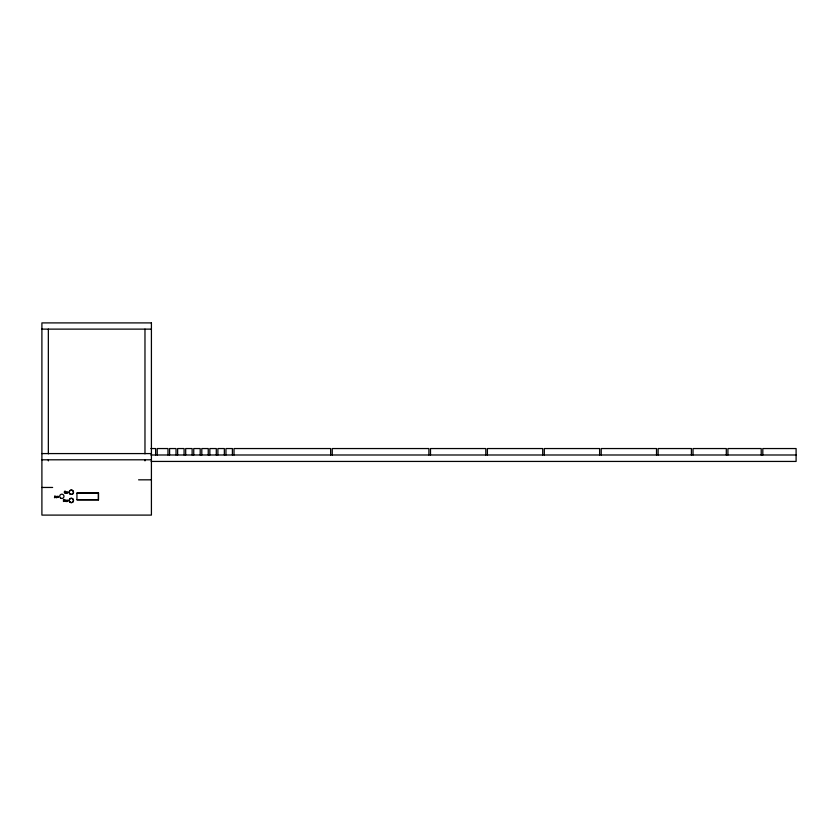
<?xml version="1.0" encoding="UTF-8"?>
<svg xmlns="http://www.w3.org/2000/svg" width="838" height="838" viewBox="0 0 838 838"><rect width="100%" height="100%" fill="white"/><g stroke="black" fill="none" stroke-linecap="round" stroke-linejoin="round"><path stroke-width="1.26" d="M41.9 329.125L151.416 329.125M150.861 448.55L155.627 448.55L155.627 454.992M41.9 453.578L151.416 453.578M150.861 454.992L796.1 454.992M41.9 459.8L151.416 459.8M151.144 461.434L796.1 461.434L796.1 448.55L762.81 448.55L762.81 454.992M138.584 479.828L151.416 479.828M41.9 487.454L52.637 487.454M77.044 493.153L98.392 493.09L98.371 499.773M77.065 499.72L98.392 499.72M761.208 454.992L761.208 448.55L727.918 448.55L727.918 454.992M726.305 454.992L726.305 448.55L693.026 448.55L693.026 454.992M691.413 454.992L691.413 448.55L658.123 448.55L658.123 454.992M656.521 454.992L656.521 448.55L601.223 448.55L601.223 454.992M599.61 454.992L599.61 448.55L544.312 448.55L544.312 454.992M542.699 454.992L542.699 448.55L487.402 448.55L487.402 454.992M485.799 454.992L485.799 448.55L430.502 448.55L430.502 454.992M428.888 454.992L428.888 448.55L332.257 448.55L332.257 454.992M330.643 454.992L330.643 448.55L234.012 448.55L234.012 454.992M232.398 454.992L232.398 448.55L225.956 448.55L225.956 454.992M224.343 454.992L224.343 448.55L217.901 448.55L217.901 454.992M216.298 454.992L216.298 448.55L209.846 448.55L209.846 454.992M208.243 454.992L208.243 448.55L201.801 448.55L201.801 454.992M200.188 454.992L200.188 448.55L193.746 448.55L193.746 454.992M192.132 454.992L192.132 448.55L185.69 448.55L185.69 454.992M184.077 454.992L184.077 448.55L177.635 448.55L177.635 454.992M176.032 454.992L176.032 448.55L169.59 448.55L169.59 454.992M167.977 454.992L167.977 448.55L157.24 448.55L157.24 454.992M144.974 329.125L144.974 453.861M144.974 459.8L144.974 460.879M48.342 329.125L48.342 453.861M48.342 459.8L48.342 460.879M64.84 500.475C63.761 502.915 63.761 498.097 64.84 500.475M55.937 496.787L56.46 497.699A1.236 1.236 0 0 0 56.911 497.678C56.01 497.73 58.063 495.426 55.937 496.787M65.458 500.632L65.993 501.553A1.236 1.236 0 0 0 66.443 501.533C65.532 501.606 67.606 499.228 65.458 500.632M66.946 492.377C67.784 495.237 68.129 490.104 66.946 492.377M67.03 500.653C67.826 503.512 68.182 498.38 67.03 500.653M65.207 500.464L63.468 501.522L63.468 499.458L64.756 499.605L65.207 500.464M55.675 497.144L54.899 497.709A1.666 1.666 0 0 1 54.46 497.646C55.392 496.882 54.156 494.158 55.675 497.144M65.668 492.252L65.312 493.257L65.312 491.78L66.129 491.749L66.621 493.257L65.668 492.252M56.303 496.641L56.942 496.798L56.303 496.641M65.825 500.485L66.464 500.642L65.825 500.485M58.356 497.395C58.325 494.441 56.68 497.531 58.356 497.395M151.416 322.902L41.9 322.902L41.9 515.098L151.416 515.098L151.416 322.902M65.029 491.194C63.06 491.896 65.636 495.111 65.029 491.194M98.517 492.974L76.939 492.974L76.939 499.846L98.517 499.846L98.517 492.974M60.755 498.181A2.147 2.147 0 0 0 63.981 496.326A2.147 2.147 0 0 0 60.755 494.462A2.147 2.147 0 0 0 60.755 498.181M70.277 502.297A2.147 2.147 0 0 0 73.493 500.433A2.147 2.147 0 0 0 70.277 498.579A2.147 2.147 0 0 0 70.277 502.297M70.277 494.085A2.147 2.147 0 0 0 73.493 492.22A2.147 2.147 0 0 0 70.277 490.366A2.147 2.147 0 0 0 70.256 494.137A2.147 2.147 0 0 0 73.472 492.273A2.147 2.147 0 0 0 70.256 490.419A2.147 2.147 0 0 0 70.277 494.085M69.805 502.014A2.147 2.147 0 0 0 73.398 501.051A2.147 2.147 0 0 0 70.769 498.421A2.147 2.147 0 0 0 69.805 502.014"/></g></svg>
